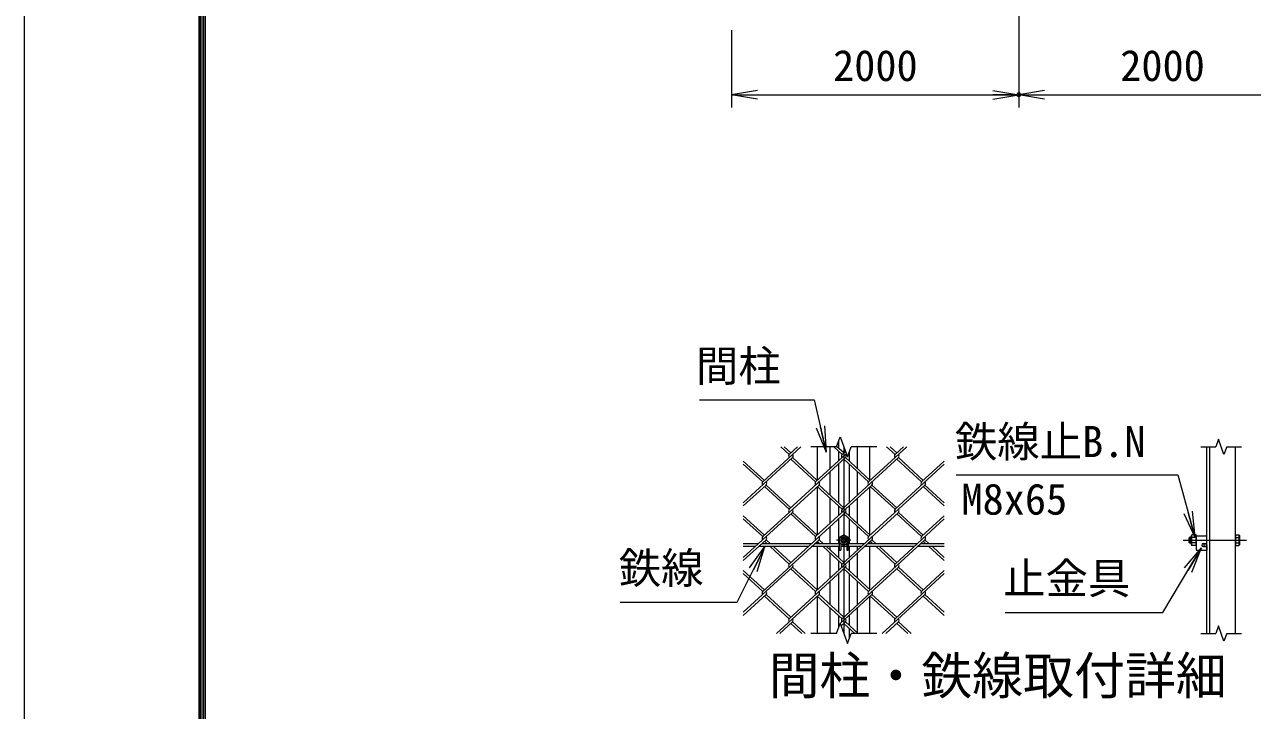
# Model space of a CAD drawing. Units: millimetres at full size. Extents: x -18900 to 18900, y -13365 to 13365.
# Drawn here: x -18900 to -10348, y -8883 to -4105 of the extents above; entities that cross this region are included whole.
import ezdxf
from ezdxf.enums import TextEntityAlignment as Align

# ---------------------------------------------------------------- set-up
doc = ezdxf.new("R2010")
doc.units = ezdxf.units.MM
doc.header["$LTSCALE"] = 50
doc.header["$PDMODE"] = 32
doc.header["$PDSIZE"] = 25
doc.linetypes.add('USER1', pattern=[50.8, 31.75, -6.35, 6.35, -6.35])
for name, color, linetype, lineweight in [('0-0_D-STR-TXT', 7, 'Continuous', 13), ('0-1_D-STR1', 1, 'Continuous', 18), ('0-2_D-BMK', 2, 'USER1', 13), ('0-3_D-STR3', 3, 'Continuous', 13), ('0-7_D-STR-DIM', 7, 'Continuous', 13), ('0-8_0', 7, 'Continuous', 18), ('0-A_D-TTL-TXT', 7, 'Continuous', 13), ('0-B_D-STR2', 7, 'Continuous', 13), ('0-C_D-TTL', 7, 'Continuous', 18)]:
    doc.layers.add(name, color=color, linetype=linetype, lineweight=lineweight)
doc.layers.add('0-9_Defpoints', color=253, linetype='Continuous')
doc.styles.add('ＭＳ ゴシック', font='')
doc.styles.get('ＭＳ ゴシック').set_extended_font_data('MS Gothic')

# ---------------------------------------------------------------- blocks, each defined once
blk = doc.blocks.new('_Open')
at = {"layer": '0-8_0'}
blk.add_line((-50, 8.33), (0, 0), dxfattribs=at)
blk.add_lwpolyline([(-50, -8.33), (0, 0), (-50, 0)], dxfattribs=at)

msp = doc.modelspace()

# ---------------------------------------------------------------- linework, layer by layer
at = {"layer": '0-0_D-STR-TXT'}
for points in [[(-14199.05, -6717.9), (-13401.11, -6717.9), (-13317.63, -7081.11)], [(-12410.79, -7240.91), (-10868.18, -7240.91), (-10749.95, -7673.8)], [(-14751.73, -8128.45), (-13937.8, -8128.45), (-13744.46, -7743.36)], [(-12070.15, -8199.89), (-10972.98, -8199.89), (-10704.43, -7752.02)]]:
    msp.add_lwpolyline(points, dxfattribs=at)
at = {"layer": '0-1_D-STR1'}
for p, q in [((-13232.05, -7008.65), (-13232.05, -7054.92)), ((-13377.05, -7278.21), (-13377.05, -7046.57)), ((-13289.55, -7198.04), (-13289.55, -7046.57)), ((-13232.05, -7076.62), (-13232.05, -7145.35)), ((-13157.05, -7084.5), (-13157.05, -7145.35)), ((-13099.55, -7198.04), (-13099.55, -7046.57)), ((-13012.05, -7278.21), (-13012.05, -7046.57)), ((-10665.93, -8346.57), (-10665.93, -7046.57)), ((-10645.93, -8346.57), (-10645.93, -7046.57)), ((-10465.93, -8346.57), (-10465.93, -7046.57)), ((-13232.05, -7167.05), (-13232.05, -7436.12)), ((-13157.05, -7167.05), (-13157.05, -7436.12)), ((-13289.55, -7383.43), (-13289.55, -7219.74)), ((-13099.55, -7383.43), (-13099.55, -7219.74)), ((-13377.05, -7659.41), (-13377.05, -7324.95)), ((-13012.05, -7659.41), (-13012.05, -7324.95)), ((-13289.55, -7579.23), (-13289.55, -7405.13)), ((-13099.55, -7579.23), (-13099.55, -7405.13)), ((-13232.05, -7457.82), (-13232.05, -7526.54)), ((-13157.05, -7457.82), (-13157.05, -7526.54)), ((-13289.55, -7721.57), (-13289.55, -7600.94)), ((-13232.05, -7548.25), (-13232.05, -7721.57)), ((-13157.05, -7548.25), (-13157.05, -7721.57)), ((-13099.55, -7721.57), (-13099.55, -7600.94)), ((-13377.05, -7721.57), (-13377.05, -7706.15)), ((-13377.05, -8040.61), (-13377.05, -7741.57)), ((-13289.55, -7764.63), (-13289.55, -7741.57)), ((-13232.05, -7741.57), (-13232.05, -7817.32)), ((-13157.05, -7741.57), (-13157.05, -7817.32)), ((-13099.55, -7764.63), (-13099.55, -7741.57)), ((-13012.05, -7721.57), (-13012.05, -7706.15)), ((-13012.05, -8040.61), (-13012.05, -7741.57)), ((-13289.55, -7960.43), (-13289.55, -7786.33)), ((-13232.05, -7839.02), (-13232.05, -7907.74)), ((-13157.05, -7839.02), (-13157.05, -7907.74)), ((-13099.55, -7960.43), (-13099.55, -7786.33)), ((-13232.05, -7929.44), (-13232.05, -8198.51)), ((-13157.05, -7929.44), (-13157.05, -8198.51)), ((-13289.55, -8145.83), (-13289.55, -7982.13)), ((-13099.55, -8145.83), (-13099.55, -7982.13)), ((-13377.05, -8346.57), (-13377.05, -8087.35)), ((-13012.05, -8346.57), (-13012.05, -8087.35)), ((-13289.55, -8346.57), (-13289.55, -8167.53)), ((-13099.55, -8341.63), (-13099.55, -8167.53)), ((-13232.05, -8220.22), (-13232.05, -8308.65)), ((-13157.05, -8220.22), (-13157.05, -8288.94)), ((-13157.05, -8310.64), (-13157.05, -8384.5))]:
    msp.add_line(p, q, dxfattribs=at)
at = {"layer": '0-2_D-BMK'}
for p, q in [((-13194.55, -7046.57), (-13194.55, -8346.57)), ((-13144.55, -7696.57), (-13244.55, -7696.57)), ((-10830.92, -7696.57), (-10390.93, -7696.57))]:
    msp.add_line(p, q, dxfattribs=at)
at = {"layer": '0-3_D-STR3'}
for p, q in [((-13194.55, -7659.05), (-13227.05, -7677.81)), ((-13227.05, -7677.81), (-13227.05, -7715.34)), ((-13162.05, -7677.81), (-13194.55, -7659.05)), ((-13162.05, -7715.34), (-13162.05, -7677.81)), ((-10784.93, -7676.57), (-10790.93, -7682.57)), ((-10790.93, -7682.57), (-10790.93, -7710.57)), ((-10784.93, -7676.57), (-10784.93, -7716.57)), ((-10773.43, -7676.57), (-10784.93, -7676.57)), ((-10769.81, -7659.05), (-10773.43, -7665.32)), ((-10773.43, -7727.82), (-10773.43, -7665.32)), ((-10740.93, -7659.05), (-10769.81, -7659.05)), ((-10740.93, -7677.81), (-10769.81, -7677.81)), ((-10740.93, -7734.1), (-10740.93, -7659.05)), ((-10740.93, -7666.57), (-10665.93, -7666.57)), ((-10740.93, -7666.57), (-10740.93, -7766.57)), ((-10465.93, -7659.05), (-10442.91, -7659.05)), ((-10465.93, -7659.05), (-10465.93, -7734.1)), ((-10465.93, -7677.81), (-10442.91, -7677.81)), ((-10439.43, -7665.07), (-10442.91, -7659.05)), ((-10439.43, -7665.07), (-10439.43, -7728.07)), ((-13789.84, -7721.57), (-13894.55, -7721.57)), ((-13811.67, -7741.57), (-13894.55, -7741.57)), ((-13443.03, -7741.57), (-13787.98, -7741.57)), ((-13421.2, -7721.57), (-13766.16, -7721.57)), ((-13225.8, -7741.57), (-13419.34, -7741.57)), ((-13225.8, -7721.57), (-13397.52, -7721.57)), ((-13227.05, -7715.34), (-13194.55, -7734.1)), ((-13225.8, -7716.06), (-13225.8, -7766.57)), ((-13225.8, -7766.57), (-13215.8, -7766.57)), ((-13215.8, -7721.83), (-13215.8, -7766.57)), ((-13173.3, -7741.57), (-13215.8, -7741.57)), ((-13194.55, -7734.1), (-13162.05, -7715.34)), ((-13173.3, -7721.83), (-13173.3, -7766.57)), ((-13173.3, -7766.57), (-13163.3, -7766.57)), ((-13163.3, -7716.06), (-13163.3, -7766.57)), ((-13052.56, -7721.57), (-13163.3, -7721.57)), ((-13074.39, -7741.57), (-13163.3, -7741.57)), ((-12705.75, -7741.57), (-13050.71, -7741.57)), ((-12683.92, -7721.57), (-13028.88, -7721.57)), ((-12494.55, -7741.57), (-12682.07, -7741.57)), ((-12494.55, -7721.57), (-12660.24, -7721.57)), ((-10784.93, -7716.57), (-10790.93, -7710.57)), ((-10773.43, -7716.57), (-10784.93, -7716.57)), ((-10769.81, -7734.1), (-10773.43, -7727.82)), ((-10740.93, -7715.34), (-10769.81, -7715.34)), ((-10740.93, -7734.1), (-10769.81, -7734.1)), ((-10740.93, -7766.57), (-10665.93, -7766.57)), ((-10689.68, -7719.07), (-10665.93, -7719.07)), ((-10689.68, -7741.57), (-10665.93, -7741.57)), ((-10665.93, -7741.57), (-10665.93, -7766.57)), ((-10465.93, -7715.34), (-10442.91, -7715.34)), ((-10465.93, -7734.1), (-10442.91, -7734.1)), ((-10439.43, -7728.07), (-10442.91, -7734.1))]:
    msp.add_line(p, q, dxfattribs=at)
for centre, radius in [((-13194.55, -7696.57), 31.25), ((-13194.55, -7696.57), 20), ((-13194.55, -7696.57), 14), ((-10675.93, -7731.57), 10)]:
    msp.add_circle(centre, radius, dxfattribs=at)
for centre, radius, start, end in [((-10756.1, -7668.43), 16.61, 145.61586, 214.38414), ((-10710.61, -7696.57), 62.1, 162.4121, 197.5879), ((-10502.11, -7696.57), 62.1, 342.4121, 17.5879), ((-10456.62, -7668.43), 16.61, 325.61585, 34.38415), ((-10756.1, -7724.72), 16.61, 145.61584, 214.38415), ((-10689.68, -7730.32), 11.25, 90, 270), ((-10456.62, -7724.72), 16.61, 325.61585, 34.38415)]:
    msp.add_arc(centre, radius, start, end, dxfattribs=at)
at = {"layer": '0-7_D-STR-DIM'}
for p, q in [((-11975.58, -3163.82), (-11975.58, -4683.82)), ((-11975.58, -3163.82), (-11975.58, -4683.82)), ((-13975.58, -4143.82), (-13975.58, -4683.82)), ((-13975.58, -4593.82), (-11975.58, -4593.82)), ((-11975.58, -4593.82), (-9975.58, -4593.82)), ((-13245.85, -7046.57), (-13424.55, -7046.57)), ((-12964.55, -7046.57), (-13143.24, -7046.57)), ((-10707.18, -7046.57), (-10604.41, -7046.57)), ((-10527.46, -7046.57), (-10424.68, -7046.57)), ((-13245.85, -8346.57), (-13424.55, -8346.57)), ((-12964.55, -8346.57), (-13143.24, -8346.57)), ((-10707.18, -8346.57), (-10604.41, -8346.57)), ((-10527.46, -8346.57), (-10424.68, -8346.57))]:
    msp.add_line(p, q, dxfattribs=at)
for points in [[(-13245.85, -7046.57), (-13220.2, -6976.1), (-13168.9, -7117.05), (-13143.24, -7046.57)], [(-10527.46, -7046.57), (-10546.69, -7099.43), (-10585.17, -6993.72), (-10604.41, -7046.57)], [(-13245.85, -8346.57), (-13220.2, -8276.1), (-13168.9, -8417.05), (-13143.24, -8346.57)], [(-10527.46, -8346.57), (-10546.69, -8399.43), (-10585.17, -8293.72), (-10604.41, -8346.57)]]:
    msp.add_lwpolyline(points, dxfattribs=at)
at = {"layer": '0-9_Defpoints'}
msp.add_point((-11975.58, -4593.82), dxfattribs=at)
at = {"layer": '0-B_D-STR2'}
for p, q in [((-13492.89, -7046.57), (-13759.35, -7290.73)), ((-13575.03, -7100.13), (-13633.48, -7046.57)), ((-13563.19, -7089.28), (-13609.8, -7046.57)), ((-13515.99, -7046.57), (-13574.73, -7100.4)), ((-13176.97, -7094.87), (-13390.71, -7290.73)), ((-13206.39, -7100.13), (-13264.84, -7046.57)), ((-13194.55, -7089.28), (-13244.68, -7043.35)), ((-13182.89, -7078.6), (-13206.39, -7100.13)), ((-12755.62, -7046.57), (-13022.07, -7290.73)), ((-12837.75, -7100.13), (-12896.2, -7046.57)), ((-12825.91, -7089.28), (-12872.52, -7046.57)), ((-12779.3, -7046.57), (-12837.75, -7100.13)), ((-13551.35, -7121.84), (-13894.55, -7436.32)), ((-13747.51, -7279.88), (-13894.55, -7145.14)), ((-13759.35, -7290.73), (-13894.55, -7166.84)), ((-13182.71, -7121.84), (-13575.03, -7481.33)), ((-13390.71, -7290.73), (-13563.19, -7132.69)), ((-13378.87, -7279.88), (-13551.35, -7121.84)), ((-12814.07, -7121.84), (-13206.39, -7481.33)), ((-13022.07, -7290.73), (-13194.55, -7132.69)), ((-13010.23, -7279.88), (-13182.71, -7121.84)), ((-12494.55, -7166.84), (-12837.75, -7481.33)), ((-12653.43, -7290.73), (-12825.91, -7132.69)), ((-12641.59, -7279.88), (-12814.07, -7121.84)), ((-12494.55, -7145.14), (-12653.43, -7290.73)), ((-13735.66, -7312.43), (-13894.55, -7458.02)), ((-13367.03, -7312.43), (-13759.35, -7671.93)), ((-13575.03, -7481.33), (-13747.51, -7323.28)), ((-13563.19, -7470.48), (-13735.66, -7312.43)), ((-12998.39, -7312.43), (-13390.71, -7671.93)), ((-13206.39, -7481.33), (-13378.87, -7323.28)), ((-13194.55, -7470.48), (-13367.03, -7312.43)), ((-12629.75, -7312.43), (-13022.07, -7671.93)), ((-12837.75, -7481.33), (-13009.2, -7324.23)), ((-12825.91, -7470.48), (-12998.39, -7312.43)), ((-12494.55, -7458.02), (-12641.59, -7323.28)), ((-12494.55, -7436.32), (-12629.75, -7312.43)), ((-13551.35, -7503.03), (-13894.55, -7817.52)), ((-13182.71, -7503.03), (-13575.03, -7862.53)), ((-13390.71, -7671.93), (-13563.19, -7513.88)), ((-13378.87, -7661.08), (-13551.35, -7503.03)), ((-12814.07, -7503.03), (-13206.39, -7862.53)), ((-13022.07, -7671.93), (-13194.55, -7513.88)), ((-13010.23, -7661.08), (-13182.71, -7503.03)), ((-12653.43, -7671.93), (-12825.91, -7513.88)), ((-12641.59, -7661.08), (-12814.07, -7503.03)), ((-13747.51, -7661.08), (-13894.55, -7526.34)), ((-13759.35, -7671.93), (-13894.55, -7548.04)), ((-12494.55, -7548.04), (-12837.75, -7862.53)), ((-12494.55, -7526.34), (-12653.43, -7671.93)), ((-13735.66, -7693.63), (-13894.55, -7839.22)), ((-13367.03, -7693.63), (-13759.35, -8053.13)), ((-13705.17, -7721.57), (-13735.66, -7693.63)), ((-12998.39, -7693.63), (-13390.71, -8053.13)), ((-13336.53, -7721.57), (-13367.03, -7693.63)), ((-12629.75, -7693.63), (-13022.07, -8053.13)), ((-12967.9, -7721.57), (-12998.39, -7693.63)), ((-12599.26, -7721.57), (-12629.75, -7693.63)), ((-13728.86, -7721.57), (-13747.51, -7704.48)), ((-13575.03, -7862.53), (-13707.03, -7741.57)), ((-13563.19, -7851.68), (-13683.35, -7741.57)), ((-13360.22, -7721.57), (-13378.87, -7704.48)), ((-13206.39, -7862.53), (-13338.39, -7741.57)), ((-13194.55, -7851.68), (-13314.71, -7741.57)), ((-12991.58, -7721.57), (-13010.23, -7704.48)), ((-12837.75, -7862.53), (-12969.75, -7741.57)), ((-12825.91, -7851.68), (-12946.07, -7741.57)), ((-12622.94, -7721.57), (-12641.59, -7704.48)), ((-12494.55, -7839.22), (-12601.11, -7741.57)), ((-12494.55, -7817.52), (-12577.43, -7741.57)), ((-13551.35, -7884.23), (-13894.55, -8198.72)), ((-13747.51, -8042.28), (-13894.55, -7907.54)), ((-13759.35, -8053.13), (-13894.55, -7929.24)), ((-13182.71, -7884.23), (-13575.03, -8243.73)), ((-13390.71, -8053.13), (-13563.19, -7895.08)), ((-13378.87, -8042.28), (-13551.35, -7884.23)), ((-12814.07, -7884.23), (-13206.39, -8243.73)), ((-13022.07, -8053.13), (-13194.55, -7895.08)), ((-13010.23, -8042.28), (-13182.71, -7884.23)), ((-12494.55, -7929.24), (-12837.75, -8243.73)), ((-12653.43, -8053.13), (-12825.91, -7895.08)), ((-12641.59, -8042.28), (-12814.07, -7884.23)), ((-12494.55, -7907.54), (-12653.43, -8053.13)), ((-13735.66, -8074.83), (-13894.55, -8220.42)), ((-13575.03, -8243.73), (-13747.51, -8085.68)), ((-13563.19, -8232.88), (-13735.66, -8074.83)), ((-13367.03, -8074.83), (-13663.58, -8346.57)), ((-13206.39, -8243.73), (-13378.87, -8085.68)), ((-13194.55, -8232.88), (-13367.03, -8074.83)), ((-12998.39, -8074.83), (-13219.66, -8277.59)), ((-12837.75, -8243.73), (-13010.23, -8085.68)), ((-12825.91, -8232.88), (-12998.39, -8074.83)), ((-12629.75, -8074.83), (-12926.3, -8346.57)), ((-12494.55, -8220.42), (-12641.59, -8085.68)), ((-12494.55, -8198.72), (-12629.75, -8074.83)), ((-13551.35, -8265.43), (-13639.9, -8346.57)), ((-13486.48, -8346.57), (-13563.19, -8276.28)), ((-13462.79, -8346.57), (-13551.35, -8265.43)), ((-13182.71, -8265.43), (-13213.73, -8293.86)), ((-13117.84, -8346.57), (-13194.55, -8276.28)), ((-13094.15, -8346.57), (-13182.71, -8265.43)), ((-12814.07, -8265.43), (-12902.62, -8346.57)), ((-12749.2, -8346.57), (-12825.91, -8276.28)), ((-12725.52, -8346.57), (-12814.07, -8265.43))]:
    msp.add_line(p, q, dxfattribs=at)
for centre, start, end in [((-13562.92, -7111.28), 137.5, 222.5), ((-13562.92, -7111.28), 317.5, 42.5), ((-13194.28, -7111.28), 137.5, 222.5), ((-13194.28, -7111.28), 317.5, 42.5), ((-12825.64, -7111.28), 137.5, 222.5), ((-12825.64, -7111.28), 317.5, 42.5), ((-13747.51, -7301.58), 137.5, 222.5), ((-13747.51, -7301.58), 317.5, 42.5), ((-13378.87, -7301.58), 137.5, 222.5), ((-13378.87, -7301.58), 317.5, 42.5), ((-13010.23, -7301.58), 137.5, 222.5), ((-13010.23, -7301.58), 317.5, 42.5), ((-12641.32, -7301.88), 137.5, 222.5), ((-12641.32, -7301.88), 317.5, 42.5), ((-13563.22, -7492.21), 137.5, 222.5), ((-13563.22, -7492.21), 317.5, 42.5), ((-13194.58, -7492.21), 137.5, 222.5), ((-13194.58, -7492.21), 317.5, 42.5), ((-12825.94, -7492.21), 137.5, 222.5), ((-12825.94, -7492.21), 317.5, 42.5), ((-13747.51, -7682.78), 137.5, 222.5), ((-13747.51, -7682.78), 317.5, 42.5), ((-13378.87, -7682.78), 137.5, 222.5), ((-13378.87, -7682.78), 317.5, 42.5), ((-13010.23, -7682.78), 137.5, 222.5), ((-13010.23, -7682.78), 317.5, 42.5), ((-12641.32, -7683.08), 137.5, 222.5), ((-12641.32, -7683.08), 317.5, 42.5), ((-13563.22, -7873.41), 137.5, 222.5), ((-13563.22, -7873.41), 317.5, 42.5), ((-13194.25, -7873.65), 137.5, 222.5), ((-13194.25, -7873.65), 317.5, 42.5), ((-12825.61, -7873.65), 137.5, 222.5), ((-12825.61, -7873.65), 317.5, 42.5), ((-13747.21, -8064.25), 137.5, 222.5), ((-13747.21, -8064.25), 317.5, 42.5), ((-13378.57, -8064.25), 137.5, 222.5), ((-13378.57, -8064.25), 317.5, 42.5), ((-13009.93, -8064.25), 137.5, 222.5), ((-13009.93, -8064.25), 317.5, 42.5), ((-12641.03, -8064.55), 137.5, 222.5), ((-12641.03, -8064.55), 317.5, 42.5), ((-13563.22, -8254.61), 137.5, 222.5), ((-13563.22, -8254.61), 317.5, 42.5), ((-13194.25, -8254.85), 137.5, 222.5), ((-13194.25, -8254.85), 317.5, 42.5), ((-12825.61, -8254.85), 137.5, 222.5), ((-12825.61, -8254.85), 317.5, 42.5)]:
    msp.add_arc(centre, 16.06, start, end, dxfattribs=at)
at = {"layer": '0-C_D-TTL', "color": 2}
msp.add_lwpolyline([(-18900, 13365), (18900, 13365), (18900, -13365), (-18900, -13365)], close=True, dxfattribs=at)
at = {"layer": '0-C_D-TTL'}
for points in [[(-17685, 12375), (17685, 12375), (17685, -12375), (-17685, -12375)], [(-17673.75, 12363.75), (17673.75, 12363.75), (17673.75, -12363.75), (-17673.75, -12363.75)], [(-17662.5, 12352.5), (17662.5, 12352.5), (17662.5, -12352.5), (-17662.5, -12352.5)], [(-17651.25, 12341.25), (17651.25, 12341.25), (17651.25, -12341.25), (-17651.25, -12341.25)], [(-17640, 12330), (17640, 12330), (17640, -12330), (-17640, -12330)]]:
    msp.add_lwpolyline(points, close=True, dxfattribs=at)

# ---------------------------------------------------------------- block references
at = {"layer": '0-0_D-STR-TXT', "xscale": 3.6, "yscale": 3.6}
for p, rotation in [((-13317.18, -7083.05), 282.94348), ((-10749.42, -7675.73), 285.27617), ((-13743.56, -7741.57), 63.34043), ((-10703.4, -7750.31), 59.05204)]:
    msp.add_blockref('_Open', p, dxfattribs=dict(at, rotation=rotation))
at = {"layer": '0-7_D-STR-DIM', "xscale": 3.6, "yscale": 3.6, "rotation": 180}
for p in [(-13975.58, -4593.82), (-11975.58, -4593.82)]:
    msp.add_blockref('_Open', p, dxfattribs=at)
at = {"layer": '0-7_D-STR-DIM', "xscale": 3.6, "yscale": 3.6}
msp.add_blockref('_Open', (-11975.58, -4593.82), dxfattribs=at)

# ---------------------------------------------------------------- texts
at = {"layer": '0-0_D-STR-TXT', "style": 'ＭＳ ゴシック'}
for s, p in [('間柱', (-14224.17, -6656.13)), ('鉄線止B.N', (-12421.07, -7183.13)), ('M8x65', (-12375.22, -7583.83)), ('鉄線', (-14762.01, -8063.82)), ('止金具', (-12085, -8135.83))]:
    msp.add_text(s, height=216.6, dxfattribs=at).set_placement(p, align=Align.BOTTOM_LEFT)
at = {"layer": '0-7_D-STR-DIM', "style": 'ＭＳ ゴシック'}
for p in [(-13269.29, -4563.45), (-11269.29, -4563.45)]:
    msp.add_text('2000', height=216.6, dxfattribs=at).set_placement(p, align=Align.BOTTOM_LEFT)
at = {"layer": '0-A_D-TTL-TXT', "style": 'ＭＳ ゴシック'}
msp.add_text('間柱・鉄線取付詳細', height=259.9, dxfattribs=at).set_placement((-13718.12, -8847.83), align=Align.BOTTOM_LEFT)

doc.saveas('drawing.dxf')
